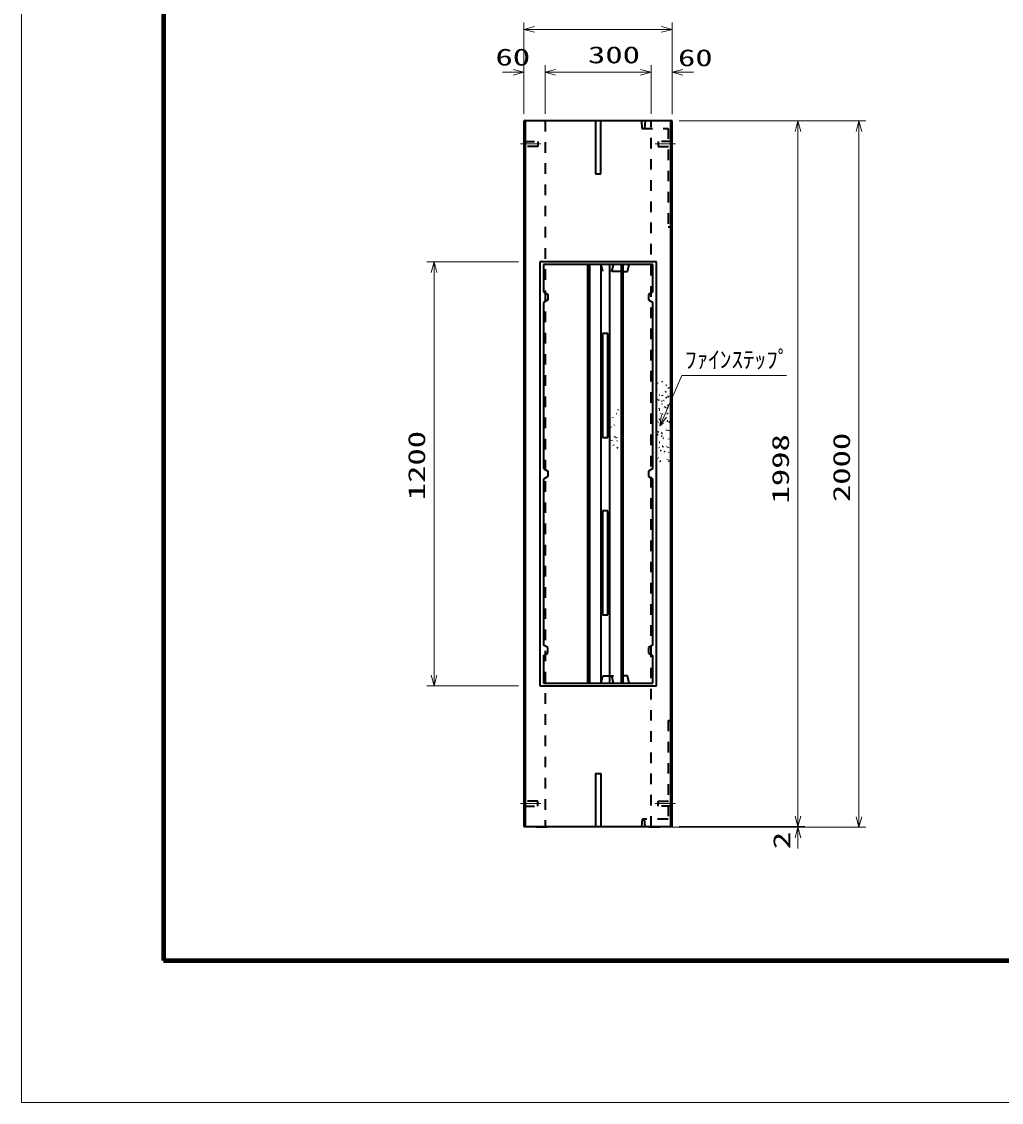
# Model space of a CAD drawing. Units: millimetres on the paper. Extents: x 20 to 861, y 20 to 614.
# Drawn here: x 20.1 to 158.8, y 20.1 to 173.1 of the extents above; entities that cross this region are included whole.
import ezdxf
from ezdxf.enums import TextEntityAlignment as Align

# ---------------------------------------------------------------- set-up
doc = ezdxf.new("R2010")
doc.units = ezdxf.units.MM
doc.linetypes.add('CHAIN', pattern=[18.5, 12, -1.5, 3.5, -1.5])
doc.linetypes.add('USER1', pattern=[3, 1.5, -1.5])
doc.layers.add('D-TTL-LINE（区切線）', color=7, linetype='Continuous', lineweight=13)
doc.layers.add('D-TTL（外枠）', color=2, linetype='Continuous', lineweight=140)
doc.styles.add('ＭＳ ゴシック', font='')
doc.styles.get('ＭＳ ゴシック').set_extended_font_data('MS Gothic')

msp = doc.modelspace()

# ---------------------------------------------------------------- linework, layer by layer
at = {"layer": 'D-TTL-LINE（区切線）', "lineweight": 18}
for p, q in [((20.1, 614.11), (20.1, 20.11)), ((20.1, 20.11), (861.1, 20.11))]:
    msp.add_line(p, q, dxfattribs=at)
at = {"layer": 'D-TTL-LINE（区切線）'}
for p, q in [((91.198, 166.944), (91.198, 172.994)), ((112.198, 166.974), (112.198, 172.994)), ((91.198, 171.994), (92.698, 172.396)), ((92.698, 171.592), (91.198, 171.994)), ((91.198, 171.994), (92.698, 171.994)), ((92.698, 171.994), (110.698, 171.994)), ((110.698, 172.396), (112.198, 171.994)), ((112.198, 171.994), (110.698, 171.592)), ((112.198, 171.994), (110.698, 171.994)), ((91.198, 160.047), (91.198, 166.944)), ((94.198, 160.047), (94.198, 166.944)), ((94.198, 160.099), (94.198, 166.944)), ((109.198, 160.047), (109.198, 166.944)), ((109.198, 160.047), (109.198, 166.944)), ((112.198, 160.017), (112.198, 166.944)), ((89.698, 165.944), (88.198, 165.944)), ((89.698, 166.346), (91.198, 165.944)), ((91.198, 165.944), (89.698, 165.542)), ((91.198, 165.944), (89.698, 165.944)), ((94.198, 165.944), (95.698, 166.346)), ((94.198, 165.944), (95.698, 166.346)), ((95.698, 165.542), (94.198, 165.944)), ((94.198, 165.944), (95.698, 165.944)), ((95.698, 165.542), (94.198, 165.944)), ((94.198, 165.944), (95.698, 165.944)), ((95.698, 165.944), (107.698, 165.944)), ((95.698, 165.944), (97.198, 165.944)), ((107.698, 165.944), (106.198, 165.944)), ((107.698, 166.346), (109.198, 165.944)), ((107.698, 166.346), (109.198, 165.944)), ((109.198, 165.944), (107.698, 165.542)), ((109.198, 165.944), (107.698, 165.944)), ((109.198, 165.944), (107.698, 165.542)), ((109.198, 165.944), (107.698, 165.944)), ((112.198, 165.944), (113.698, 166.346)), ((113.698, 165.542), (112.198, 165.944)), ((112.198, 165.944), (113.698, 165.944)), ((113.698, 165.944), (115.198, 165.944)), ((113.198, 159.047), (130.986, 159.047)), ((129.549, 159.047), (139.626, 159.047)), ((129.585, 157.547), (129.986, 159.047)), ((129.986, 159.047), (130.388, 157.547)), ((129.986, 159.047), (129.986, 157.547)), ((138.224, 157.547), (138.626, 159.047)), ((138.626, 159.047), (139.028, 157.547)), ((138.626, 159.047), (138.626, 157.547)), ((129.986, 60.647), (129.986, 157.547)), ((138.626, 60.547), (138.626, 157.547)), ((90.448, 139.097), (77.484, 139.097)), ((78.082, 137.597), (78.484, 139.097)), ((78.484, 139.097), (78.886, 137.597)), ((78.484, 139.097), (78.484, 137.597)), ((78.484, 80.597), (78.484, 137.597)), ((113.541, 123.006), (111.041, 117.256)), ((128.37, 123.006), (113.541, 123.006)), ((110.443, 115.88), (110.673, 117.416)), ((110.443, 115.88), (111.041, 117.256)), ((111.41, 117.095), (110.443, 115.88)), ((78.484, 79.097), (78.082, 80.597)), ((78.886, 80.597), (78.484, 79.097)), ((78.484, 79.097), (78.484, 80.597)), ((90.448, 79.097), (77.484, 79.097)), ((129.986, 60.647), (129.986, 62.147)), ((129.986, 59.147), (129.585, 60.647)), ((129.986, 59.147), (129.585, 60.647)), ((130.388, 60.647), (129.986, 59.147)), ((129.986, 59.147), (129.986, 60.647)), ((130.388, 60.647), (129.986, 59.147)), ((129.986, 59.147), (129.986, 60.647)), ((138.626, 59.047), (138.224, 60.547)), ((139.028, 60.547), (138.626, 59.047)), ((138.626, 59.047), (138.626, 60.547)), ((111.948, 59.047), (130.986, 59.047)), ((113.198, 59.147), (130.986, 59.147)), ((113.198, 59.147), (130.986, 59.147)), ((128.549, 59.047), (139.626, 59.047)), ((129.585, 57.547), (129.986, 59.047)), ((129.986, 59.047), (130.388, 57.547)), ((129.986, 59.047), (129.986, 57.547)), ((129.986, 57.547), (129.986, 56.047))]:
    msp.add_line(p, q, dxfattribs=at)
at = {"layer": 'D-TTL-LINE（区切線）', "color": 1, "lineweight": 35}
for p, q in [((112.198, 159.047), (91.198, 159.047)), ((91.198, 159.047), (91.198, 59.147)), ((91.448, 59.147), (91.448, 159.047)), ((101.323, 159.047), (101.323, 151.547)), ((102.073, 151.547), (102.073, 159.047)), ((111.948, 159.047), (111.948, 59.147)), ((112.198, 59.147), (112.198, 159.047)), ((101.323, 151.547), (102.073, 151.547)), ((109.968, 139.097), (93.468, 139.097)), ((93.468, 139.097), (93.468, 79.097)), ((105.341, 138.722), (93.968, 138.722)), ((93.968, 138.722), (93.968, 134.85)), ((100.223, 138.722), (100.223, 79.472)), ((100.473, 138.722), (100.473, 79.472)), ((102.093, 138.722), (102.093, 79.472)), ((103.343, 138.722), (103.343, 79.472)), ((104.962, 138.722), (104.962, 79.472)), ((105.091, 138.722), (105.133, 137.722)), ((106.121, 138.722), (105.091, 138.722)), ((105.133, 137.722), (105.87, 137.722)), ((105.212, 138.722), (105.212, 79.472)), ((105.87, 137.722), (106.121, 138.722)), ((109.468, 138.722), (106.121, 138.722)), ((109.468, 134.85), (109.468, 138.722)), ((109.968, 79.097), (109.968, 139.097)), ((93.968, 134.85), (94.597, 134.487)), ((109.468, 134.85), (108.839, 134.487)), ((94.597, 133.713), (93.968, 133.35)), ((93.968, 133.35), (93.968, 109.847)), ((94.597, 134.487), (94.597, 133.713)), ((108.839, 134.487), (108.839, 133.713)), ((108.839, 133.713), (109.468, 133.35)), ((109.468, 109.847), (109.468, 133.35)), ((103.093, 128.972), (102.343, 128.972)), ((102.343, 128.972), (102.343, 114.222)), ((103.093, 114.222), (103.093, 128.972)), ((109.986, 121.095), (110.039, 121.042)), ((110.039, 121.042), (110.092, 121.095)), ((110.1, 121.95), (110.172, 121.931)), ((110.725, 122.125), (110.783, 122.173)), ((110.783, 122.173), (110.831, 122.116)), ((111.301, 121.619), (111.376, 121.619)), ((111.649, 121.234), (111.702, 121.287)), ((111.702, 121.287), (111.755, 121.234)), ((110.249, 119.55), (110.188, 119.507)), ((110.249, 119.55), (110.292, 119.489)), ((110.466, 120.223), (110.392, 120.236)), ((110.683, 119.373), (110.744, 119.416)), ((110.744, 119.416), (110.787, 119.355)), ((110.805, 120.152), (110.831, 120.222)), ((111.013, 119.476), (111.081, 119.508)), ((111.285, 120.687), (111.212, 120.667)), ((111.265, 120.759), (111.285, 120.687)), ((111.402, 119.849), (111.415, 119.923)), ((111.415, 119.923), (111.489, 119.91)), ((111.597, 120.049), (111.658, 120.092)), ((111.658, 120.092), (111.701, 120.031)), ((104.564, 118.122), (104.583, 118.194)), ((105.037, 118.705), (104.983, 118.758)), ((105.012, 117.997), (105.077, 118.035)), ((105.037, 118.705), (105.09, 118.758)), ((110.36, 118.137), (110.435, 118.137)), ((110.379, 118.307), (110.366, 118.381)), ((110.792, 118.946), (110.717, 118.953)), ((111.135, 118.53), (111.087, 118.587)), ((111.246, 118.472), (111.185, 118.429)), ((111.289, 118.411), (111.246, 118.472)), ((111.538, 118.42), (111.464, 118.433)), ((111.525, 118.346), (111.538, 118.42)), ((111.529, 118.798), (111.566, 118.863)), ((111.566, 118.863), (111.631, 118.825)), ((103.776, 117), (103.783, 117.075)), ((104.255, 117.615), (104.329, 117.621)), ((105.03, 116.908), (105.062, 116.84)), ((110.21, 116.418), (110.172, 116.353)), ((110.373, 116.799), (110.446, 116.818)), ((110.446, 116.818), (110.426, 116.891)), ((110.604, 117.615), (110.531, 117.596)), ((110.766, 117.578), (110.828, 117.535)), ((110.828, 117.535), (110.785, 117.473)), ((111.447, 117.622), (111.521, 117.635)), ((111.577, 116.567), (111.503, 116.554)), ((111.521, 117.635), (111.534, 117.561)), ((111.59, 116.493), (111.577, 116.567)), ((111.819, 116.397), (111.758, 116.44)), ((111.776, 116.335), (111.819, 116.397)), ((103.626, 115.662), (103.573, 115.715)), ((103.994, 115.963), (104.026, 116.031)), ((110.2, 115.009), (110.257, 115.057)), ((110.257, 115.057), (110.209, 115.114)), ((110.632, 116.062), (110.619, 115.988)), ((110.767, 114.824), (110.694, 114.843)), ((110.747, 114.751), (110.767, 114.824)), ((110.887, 116.252), (110.826, 116.209)), ((110.887, 116.252), (110.93, 116.19)), ((111.328, 115.264), (111.389, 115.307)), ((111.389, 115.307), (111.432, 115.246)), ((111.681, 115.255), (111.668, 115.181)), ((102.343, 114.222), (103.093, 114.222)), ((103.633, 113.836), (103.607, 113.765)), ((104.087, 114.3), (104.068, 114.373)), ((104.271, 114.213), (104.206, 114.175)), ((104.271, 114.213), (104.309, 114.148)), ((104.395, 113.744), (104.448, 113.797)), ((105.011, 113.252), (105.031, 113.324)), ((110.213, 114.594), (110.138, 114.601)), ((110.361, 113.548), (110.436, 113.548)), ((110.746, 114.45), (110.674, 114.431)), ((110.766, 114.378), (110.746, 114.45)), ((110.933, 114.093), (110.99, 114.141)), ((110.99, 114.141), (110.942, 114.198)), ((111.686, 114.058), (111.679, 113.984)), ((103.852, 113.19), (103.884, 113.122)), ((104.375, 112.765), (104.433, 112.813)), ((104.433, 112.813), (104.481, 112.756)), ((110.42, 112.769), (110.352, 112.8)), ((110.528, 112.411), (110.603, 112.405)), ((110.603, 112.405), (110.596, 112.33)), ((110.873, 112.94), (110.8, 112.959)), ((110.873, 112.94), (110.853, 112.867)), ((111.096, 112.257), (111.039, 112.209)), ((111.048, 112.314), (111.096, 112.257)), ((111.457, 112.938), (111.464, 113.012)), ((111.653, 112.785), (111.605, 112.842)), ((111.786, 112.1), (111.792, 112.174)), ((110.157, 111.391), (110.21, 111.338)), ((110.458, 110.916), (110.526, 110.885)), ((110.526, 110.885), (110.495, 110.817)), ((111.563, 111.053), (111.57, 111.128)), ((111.702, 110.853), (111.759, 110.901)), ((111.759, 110.901), (111.711, 110.958)), ((93.968, 109.847), (94.597, 109.484)), ((93.968, 109.847), (94.597, 109.484)), ((94.597, 108.711), (93.968, 108.347)), ((94.597, 109.484), (94.597, 108.711)), ((94.597, 109.484), (94.597, 108.711)), ((109.468, 109.847), (108.839, 109.484)), ((108.839, 109.484), (108.839, 108.711)), ((108.839, 108.711), (109.468, 108.347)), ((93.968, 108.347), (93.968, 84.845)), ((109.468, 84.845), (109.468, 108.347)), ((103.093, 103.872), (102.343, 103.872)), ((102.343, 103.872), (102.343, 89.122)), ((103.093, 89.122), (103.093, 103.872)), ((102.343, 89.122), (103.093, 89.122)), ((94.597, 84.482), (93.968, 84.845)), ((94.597, 83.708), (94.597, 84.482)), ((109.468, 84.845), (108.839, 84.482)), ((108.839, 84.482), (108.839, 83.708)), ((93.968, 83.345), (94.597, 83.708)), ((93.968, 83.345), (93.968, 79.472)), ((108.839, 83.708), (109.468, 83.345)), ((109.468, 79.472), (109.468, 83.345)), ((105.133, 80.472), (105.091, 79.472)), ((105.87, 80.472), (105.133, 80.472)), ((106.121, 79.472), (105.87, 80.472)), ((93.468, 79.097), (109.968, 79.097)), ((93.968, 79.472), (105.341, 79.472)), ((105.091, 79.472), (106.121, 79.472)), ((106.121, 79.472), (109.468, 79.472)), ((101.323, 66.647), (101.323, 59.147)), ((101.323, 66.647), (102.073, 66.647)), ((102.073, 66.647), (102.073, 59.147)), ((91.198, 59.147), (112.198, 59.147)), ((92.948, 59.047), (92.848, 59.147)), ((94.448, 59.047), (92.948, 59.047)), ((94.448, 59.047), (94.548, 59.147)), ((108.948, 59.047), (108.848, 59.147)), ((110.448, 59.047), (108.948, 59.047)), ((110.448, 59.047), (110.548, 59.147))]:
    msp.add_line(p, q, dxfattribs=at)
at = {"layer": 'D-TTL-LINE（区切線）', "color": 1, "linetype": 'USER1', "lineweight": 35}
for p, q in [((94.198, 159.047), (94.198, 59.147)), ((107.839, 159.047), (107.92, 157.997)), ((107.92, 157.997), (111.616, 157.997)), ((108.36, 159.047), (108.286, 157.997)), ((109.198, 59.147), (109.198, 159.047)), ((111.616, 157.997), (111.616, 144.047)), ((91.198, 156.147), (93.198, 156.147)), ((93.198, 156.147), (93.198, 155.447)), ((112.198, 156.147), (110.198, 156.147)), ((110.198, 156.147), (110.198, 155.447)), ((93.198, 155.447), (91.198, 155.447)), ((110.198, 155.447), (112.198, 155.447)), ((111.616, 144.047), (112.191, 144.047)), ((102.401, 137.722), (102.133, 138.724)), ((105.133, 137.722), (102.401, 137.722)), ((103.638, 137.722), (103.888, 138.722)), ((102.133, 79.471), (102.401, 80.472)), ((102.401, 80.472), (105.133, 80.472)), ((103.888, 79.472), (103.638, 80.472)), ((111.623, 74.147), (111.623, 60.197)), ((111.623, 74.147), (112.198, 74.147)), ((93.198, 62.747), (91.198, 62.747)), ((93.198, 62.047), (93.198, 62.747)), ((110.198, 62.747), (112.198, 62.747)), ((110.198, 62.047), (110.198, 62.747)), ((91.198, 62.047), (93.198, 62.047)), ((112.198, 62.047), (110.198, 62.047)), ((107.927, 60.197), (107.846, 59.147)), ((111.623, 60.197), (107.927, 60.197)), ((108.367, 59.147), (108.293, 60.197))]:
    msp.add_line(p, q, dxfattribs=at)
at = {"layer": 'D-TTL-LINE（区切線）', "color": 2, "linetype": 'CHAIN', "lineweight": 18}
for p, q in [((90.736, 155.797), (93.585, 155.797)), ((109.811, 155.797), (112.66, 155.797)), ((90.736, 62.397), (93.585, 62.397)), ((112.66, 62.397), (109.811, 62.397))]:
    msp.add_line(p, q, dxfattribs=at)
at = {"layer": 'D-TTL（外枠）'}
for p, q in [((40.2, 594.01), (40.2, 40.21)), ((40.2, 40.21), (841, 40.21))]:
    msp.add_line(p, q, dxfattribs=at)

# ---------------------------------------------------------------- texts
at = {"layer": 'D-TTL-LINE（区切線）', "style": 'ＭＳ ゴシック', "width": 1.5}
for s, p in [('60', (87.183, 166.162)), ('300', (100.281, 166.481)), ('60', (113.017, 166.068))]:
    msp.add_text(s, height=2.405, dxfattribs=at).set_placement(p, align=Align.BOTTOM_LEFT)
at = {"layer": 'D-TTL-LINE（区切線）', "style": 'ＭＳ ゴシック'}
msp.add_text('ﾌｧｲﾝｽﾃｯﾌﾟ', height=2.405, dxfattribs=at).set_placement((114.02, 123.332), align=Align.BOTTOM_LEFT)
at = {"layer": 'D-TTL-LINE（区切線）', "style": 'ＭＳ ゴシック', "width": 1.5}
for s, p in [('1200', (77.947, 105.347)), ('1998', (129.449, 104.889)), ('2000', (138.089, 105.089)), ('2', (129.624, 55.959))]:
    msp.add_text(s, height=2.405, rotation=90, dxfattribs=at).set_placement(p, align=Align.BOTTOM_LEFT)

doc.saveas('drawing.dxf')
